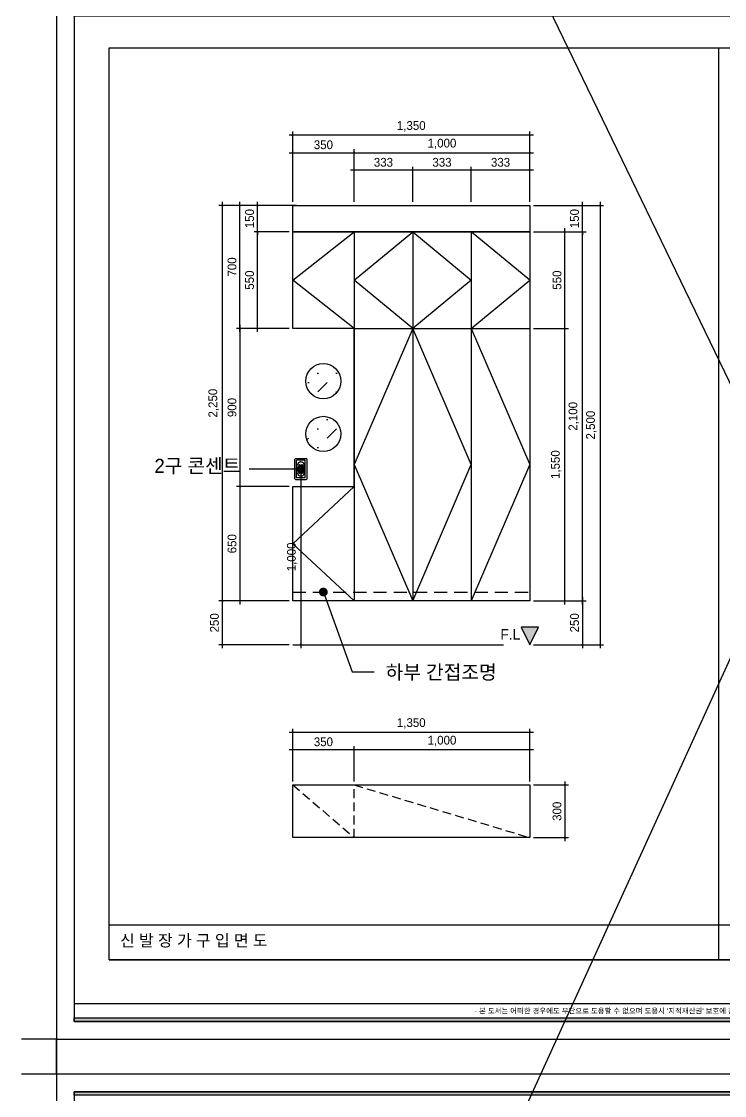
# Model space of a CAD drawing. Header units: inches. Extents: x 7740 to 83056, y -9304 to 75068.
# Drawn here: x 74256 to 78258, y 39694 to 45806 of the extents above; entities that cross this region are included whole.
import ezdxf
from ezdxf.enums import TextEntityAlignment as Align

# ---------------------------------------------------------------- set-up
doc = ezdxf.new("R2010")
doc.units = ezdxf.units.IN
doc.header["$LTSCALE"] = 50
doc.header["$MEASUREMENT"] = 0
for name, pattern in [('ACAD_ISO04W100', [30, 24, -3, 0, -3]), ('DASHEDX2', [1.5, 1, -0.5]), ('HID', [2.3, 1.5, -0.8])]:
    doc.linetypes.add(name, pattern=pattern)
for name, color, linetype in [('0-ELC TEXT', 7, 'Continuous'), ('0-SHEET', 7, 'Continuous'), ('01-CEN', 1, 'ACAD_ISO04W100'), ('06-FUR', 6, 'Continuous'), ('07-DIM', 5, 'Continuous'), ('F-SYM', 7, 'Continuous'), ('FORM(YOURNAME)-11', 1, 'Continuous'), ('FU', 4, 'Continuous')]:
    doc.layers.add(name, color=color, linetype=linetype)
doc.styles.add('HY울릉도L', font='Dotum.ttf')
doc.styles.add('YOURNAME', font='HY울릉도M.TTF')
doc.styles.add('코레일둥고', font='Korail_Round_Gothic_Medium.ttf')
doc.dimstyles.new('20', dxfattribs={"dimscale": 20, "dimtxt": 2.5, "dimasz": 1, "dimexe": 1, "dimexo": 1, "dimgap": 1, "dimtad": 1, "dimdec": 0, "dimrnd": 0.05, "dimdsep": 46, "dimlunit": 6, "dimtxsty": 'HY울릉도L', "dimblk": 'ARCHTICK', "dimcen": 2.5, "dimdle": 1, "dimclrd": 133, "dimclre": 133, "dimclrt": 30, "dimadec": 0, "dimazin": 0, "dimtfac": 1, "dimtdec": 0, "dimtix": 1, "dimtmove": 2, "dimatfit": 3, "dimldrblk": 'ARCHTICK', "dimfxl": 0, "dimlwd": -1, "dimlwe": -1, "dimarcsym": 0})

# ---------------------------------------------------------------- blocks, each defined once
blk = doc.blocks.new('FORM-PLAN')
at = {"layer": 'FORM(YOURNAME)-11'}
h = blk.add_hatch(color=256, dxfattribs=at)
h.dxf.hatch_style = 1
h.paths.add_polyline_path([(-71444, 55115), (10556, 55115), (10556, 54915), (-71444, 54915)])
h.paths.add_polyline_path([(-71444, -2085), (10556, -2085), (10556, -2285), (-71444, -2285)])
at = {"layer": 'Defpoints', "color": 158}
blk.add_line((1346, -1285), (-71444, -1285), dxfattribs=at)
at = {"layer": 'Defpoints', "color": 1}
for points in [[(-72444, 58115), (-72444, 56115), (-74444, 56115)], [(-72444, -5285), (-72444, -3285), (-74444, -3285)]]:
    blk.add_lwpolyline(points, dxfattribs=at)
at = {"layer": 'Defpoints', "color": 158}
for points in [[(-71444, -2285), (10556, -2285), (10556, 55115), (-71444, 55115)], [(-69444, 53115), (-64, 53115), (-64, 1215), (-69444, 1215)]]:
    blk.add_lwpolyline(points, close=True, dxfattribs=at)
at = {"layer": 'FORM(YOURNAME)-11', "color": 250}
blk.add_lwpolyline([(-72444, -3285), (11556, -3285), (11556, 56115), (-72444, 56115)], close=True, dxfattribs=at)
at = {"layer": 'FORM(YOURNAME)-11'}
for points in [[(-71444, 55115), (10556, 55115), (10556, 54915), (-71444, 54915)], [(-71444, -2085), (10556, -2085), (10556, -2285), (-71444, -2285)]]:
    blk.add_lwpolyline(points, close=True, dxfattribs=at)
at = {"layer": 'FORM(YOURNAME)-11', "color": 1, "style": 'YOURNAME'}
blk.add_text("- 본 도서는 어떠한 경우에도 무단으로 도용할 수 없으며 도용시 '지적재산권' 보호에 관한 법률에 의거, 법적 분쟁이 발생합니다.  또한 본 도서에 관한 모든 저작권은 당사에 있습니다. -", height=300, dxfattribs=at).set_placement((-32990, -1685), align=Align.MIDDLE_CENTER)
at = {"layer": 'FORM(YOURNAME)-11', "color": 3, "style": 'YOURNAME'}
for tag, height, p in [('1', 450, (9905, 18188)), ('2', 450, (9905, 17544)), ('3', 450, (9905, 16257)), ('4', 450, (9905, 14326)), ('5', 515, (9905, 12009)), ('6', 515, (9905, 9757)), ('7', 515, (9905, 7504)), ('8', 515, (9905, 5252)), ('9', 515, (9905, 2999)), ('10', 515, (5655, 811)), ('11', 515, (9905, 747)), ('12', 515, (5655, -1441)), ('13', 515, (9905, -1441))]:
    blk.add_attdef(tag, text='', height=height, dxfattribs=at).set_placement(p, align=Align.MIDDLE_RIGHT)
blk = doc.blocks.new('*U816')
at = {"layer": 'F-SYM', "xscale": 0.1, "yscale": 0.1, "zscale": 0.1}
blk.add_blockref('FORM-PLAN', (81700.2, 40344.2), dxfattribs=at)
blk = doc.blocks.new('A$C0A3709C6')
at = {"layer": 'FU'}
for p, q in [((0, 5), (0, 115)), ((5, 120), (65, 120)), ((10, 10), (10, 110)), ((60, 110), (10, 110)), ((34.1, 100), (34.1, 102)), ((36.1, 100), (34.1, 100)), ((34.1, 70), (34.1, 68)), ((36.1, 70), (34.1, 70)), ((36.1, 100), (36.1, 102)), ((36.1, 70), (36.1, 68)), ((60, 10), (60, 110)), ((60, 10), (60, 110)), ((70, 5), (70, 115)), ((60, 10), (10, 10)), ((34.1, 50), (34.1, 52)), ((36.1, 50), (34.1, 50)), ((34.1, 20), (34.1, 18)), ((36.1, 20), (34.1, 20)), ((36.1, 50), (36.1, 52)), ((36.1, 20), (36.1, 18)), ((5, 0), (65, 0))]:
    blk.add_line(p, q, dxfattribs=at)
for centre, radius in [((35, 85), 17), ((28.5, 85), 1.03), ((41.5, 85), 1.03), ((35, 35), 17), ((28.5, 35), 1.03), ((41.5, 35), 1.03)]:
    blk.add_circle(centre, radius, dxfattribs=at)
for centre, start, end in [((5, 115), 90, 180), ((65, 115), 0, 90), ((5, 5), 180, 270), ((65, 5), 270, 0)]:
    blk.add_arc(centre, 5, start, end, dxfattribs=at)
blk = doc.blocks.new('_ARCHTICK')
at = {"color": 0, "linetype": 'ByBlock', "const_width": 0.075}
blk.add_lwpolyline([(-0.25, -0.25), (0.25, 0.25)], dxfattribs=at)
blk = doc.blocks.new('*D654')
at = {"layer": '07-DIM', "color": 133}
for p, q in [((77169.6, 44759.1), (77569.6, 44759.1)), ((77549.6, 44779.1), (77549.6, 42239.1)), ((77169.6, 42259.1), (77569.6, 42259.1))]:
    blk.add_line(p, q, dxfattribs=at)
at = {"layer": 'Defpoints', "color": 0}
for p in [(77149.6, 44759.1), (77149.6, 42259.1), (77549.6, 42259.1)]:
    blk.add_point(p, dxfattribs=at)
at = {"layer": '07-DIM', "color": 133, "xscale": 20, "yscale": 20, "zscale": 20}
for p, rotation in [((77549.6, 44759.1), 90), ((77549.6, 42259.1), 270)]:
    blk.add_blockref('_ARCHTICK', p, dxfattribs=dict(at, rotation=rotation))
at = {"layer": '07-DIM', "color": 30, "insert": (77499.7, 43509.1), "char_height": 50, "attachment_point": 5, "rotation": 90, "style": 'HY울릉도L'}
blk.add_mtext('2,500', dxfattribs=at)
blk = doc.blocks.new('*D655')
at = {"layer": '07-DIM', "color": 133}
for p, q in [((77169.6, 42509.1), (77469.6, 42509.1)), ((77449.6, 42529.1), (77449.6, 42239.1)), ((77169.6, 42259.1), (77469.6, 42259.1))]:
    blk.add_line(p, q, dxfattribs=at)
at = {"layer": 'Defpoints', "color": 0}
for p in [(77149.6, 42509.1), (77149.6, 42259.1), (77449.6, 42259.1)]:
    blk.add_point(p, dxfattribs=at)
at = {"layer": '07-DIM', "color": 133, "xscale": 20, "yscale": 20, "zscale": 20}
for p, rotation in [((77449.6, 42509.1), 90), ((77449.6, 42259.1), 270)]:
    blk.add_blockref('_ARCHTICK', p, dxfattribs=dict(at, rotation=rotation))
at = {"layer": '07-DIM', "color": 30, "insert": (77404.5, 42384.1), "char_height": 50, "attachment_point": 5, "rotation": 90, "style": 'HY울릉도L'}
blk.add_mtext('250', dxfattribs=at)
blk = doc.blocks.new('*D656')
at = {"layer": '07-DIM', "color": 133}
for p, q in [((77449.6, 42489.1), (77449.6, 44629.1)), ((77169.6, 44609.1), (77469.6, 44609.1)), ((77169.6, 42509.1), (77469.6, 42509.1))]:
    blk.add_line(p, q, dxfattribs=at)
at = {"layer": 'Defpoints', "color": 0}
for p in [(77149.6, 44609.1), (77449.6, 44609.1), (77149.6, 42509.1)]:
    blk.add_point(p, dxfattribs=at)
at = {"layer": '07-DIM', "color": 133, "xscale": 20, "yscale": 20, "zscale": 20}
for p, rotation in [((77449.6, 44609.1), 90), ((77449.6, 42509.1), 270)]:
    blk.add_blockref('_ARCHTICK', p, dxfattribs=dict(at, rotation=rotation))
at = {"layer": '07-DIM', "color": 30, "insert": (77399.7, 43559.1), "char_height": 50, "attachment_point": 5, "rotation": 90, "style": 'HY울릉도L'}
blk.add_mtext('2,100', dxfattribs=at)
blk = doc.blocks.new('*D657')
at = {"layer": '07-DIM', "color": 133}
for p, q in [((77349.6, 42489.1), (77349.6, 44079.1)), ((77169.6, 44059.1), (77369.6, 44059.1)), ((77169.6, 42509.1), (77369.6, 42509.1))]:
    blk.add_line(p, q, dxfattribs=at)
at = {"layer": 'Defpoints', "color": 0}
for p in [(77149.6, 44059.1), (77349.6, 44059.1), (77149.6, 42509.1)]:
    blk.add_point(p, dxfattribs=at)
at = {"layer": '07-DIM', "color": 133, "xscale": 20, "yscale": 20, "zscale": 20}
for p, rotation in [((77349.6, 44059.1), 90), ((77349.6, 42509.1), 270)]:
    blk.add_blockref('_ARCHTICK', p, dxfattribs=dict(at, rotation=rotation))
at = {"layer": '07-DIM', "color": 30, "insert": (77299.7, 43284.1), "char_height": 50, "attachment_point": 5, "rotation": 90, "style": 'HY울릉도L'}
blk.add_mtext('1,550', dxfattribs=at)
blk = doc.blocks.new('*D658')
at = {"layer": '07-DIM', "color": 133}
for p, q in [((77349.6, 44039.1), (77349.6, 44629.1)), ((77169.6, 44609.1), (77369.6, 44609.1)), ((77169.6, 44059.1), (77369.6, 44059.1))]:
    blk.add_line(p, q, dxfattribs=at)
at = {"layer": 'Defpoints', "color": 0}
for p in [(77149.6, 44609.1), (77349.6, 44609.1), (77149.6, 44059.1)]:
    blk.add_point(p, dxfattribs=at)
at = {"layer": '07-DIM', "color": 133, "xscale": 20, "yscale": 20, "zscale": 20}
for p, rotation in [((77349.6, 44609.1), 90), ((77349.6, 44059.1), 270)]:
    blk.add_blockref('_ARCHTICK', p, dxfattribs=dict(at, rotation=rotation))
at = {"layer": '07-DIM', "color": 30, "insert": (77304.5, 44334.1), "char_height": 50, "attachment_point": 5, "rotation": 90, "style": 'HY울릉도L'}
blk.add_mtext('550', dxfattribs=at)
blk = doc.blocks.new('*D659')
at = {"layer": '07-DIM', "color": 133}
for p, q in [((77169.6, 44759.1), (77469.6, 44759.1)), ((77449.6, 44759.1), (77449.6, 44779.1)), ((77449.6, 44609.1), (77449.6, 44759.1)), ((77169.6, 44609.1), (77469.6, 44609.1)), ((77449.6, 44609.1), (77449.6, 44589.1))]:
    blk.add_line(p, q, dxfattribs=at)
at = {"layer": 'Defpoints', "color": 0}
for p in [(77149.6, 44759.1), (77449.6, 44759.1), (77149.6, 44609.1)]:
    blk.add_point(p, dxfattribs=at)
at = {"layer": '07-DIM', "color": 133, "xscale": 20, "yscale": 20, "zscale": 20}
for p, rotation in [((77449.6, 44759.1), 270), ((77449.6, 44609.1), 90)]:
    blk.add_blockref('_ARCHTICK', p, dxfattribs=dict(at, rotation=rotation))
at = {"layer": '07-DIM', "color": 30, "insert": (77404.5, 44684.1), "char_height": 50, "attachment_point": 5, "rotation": 90, "style": 'HY울릉도L'}
blk.add_mtext('150', dxfattribs=at)
blk = doc.blocks.new('*D660')
at = {"layer": '07-DIM', "color": 133}
for p, q in [((75799.6, 44779.1), (75799.6, 45179.1)), ((77149.6, 44779.1), (77149.6, 45179.1)), ((77169.6, 45159.1), (75779.6, 45159.1))]:
    blk.add_line(p, q, dxfattribs=at)
at = {"layer": 'Defpoints', "color": 0}
for p in [(75799.6, 45159.1), (75799.6, 44759.1), (77149.6, 44759.1)]:
    blk.add_point(p, dxfattribs=at)
at = {"layer": '07-DIM', "color": 133, "xscale": 20, "yscale": 20, "zscale": 20, "rotation": 180}
blk.add_blockref('_ARCHTICK', (75799.6, 45159.1), dxfattribs=at)
at = {"layer": '07-DIM', "color": 133, "xscale": 20, "yscale": 20, "zscale": 20}
blk.add_blockref('_ARCHTICK', (77149.6, 45159.1), dxfattribs=at)
at = {"layer": '07-DIM', "color": 30, "insert": (76474.6, 45209), "char_height": 50, "attachment_point": 5, "style": 'HY울릉도L'}
blk.add_mtext('1,350', dxfattribs=at)
blk = doc.blocks.new('*D661')
at = {"layer": '07-DIM', "color": 133}
for p, q in [((75779.6, 45059.1), (76169.6, 45059.1)), ((75799.6, 44779.1), (75799.6, 45079.1)), ((76149.6, 44779.1), (76149.6, 45079.1))]:
    blk.add_line(p, q, dxfattribs=at)
at = {"layer": 'Defpoints', "color": 0}
for p in [(76149.6, 45059.1), (75799.6, 44759.1), (76149.6, 44759.1)]:
    blk.add_point(p, dxfattribs=at)
at = {"layer": '07-DIM', "color": 133, "xscale": 20, "yscale": 20, "zscale": 20, "rotation": 180}
blk.add_blockref('_ARCHTICK', (75799.6, 45059.1), dxfattribs=at)
at = {"layer": '07-DIM', "color": 133, "xscale": 20, "yscale": 20, "zscale": 20}
blk.add_blockref('_ARCHTICK', (76149.6, 45059.1), dxfattribs=at)
at = {"layer": '07-DIM', "color": 30, "insert": (75974.6, 45104.1), "char_height": 50, "attachment_point": 5, "style": 'HY울릉도L'}
blk.add_mtext('350', dxfattribs=at)
blk = doc.blocks.new('*D662')
at = {"layer": '07-DIM', "color": 133}
for p, q in [((76129.6, 45059.1), (77169.6, 45059.1)), ((76149.6, 44779.1), (76149.6, 45079.1)), ((77149.6, 44779.1), (77149.6, 45079.1))]:
    blk.add_line(p, q, dxfattribs=at)
at = {"layer": 'Defpoints', "color": 0}
for p in [(77149.6, 45059.1), (76149.6, 44759.1), (77149.6, 44759.1)]:
    blk.add_point(p, dxfattribs=at)
at = {"layer": '07-DIM', "color": 133, "xscale": 20, "yscale": 20, "zscale": 20, "rotation": 180}
blk.add_blockref('_ARCHTICK', (76149.6, 45059.1), dxfattribs=at)
at = {"layer": '07-DIM', "color": 133, "xscale": 20, "yscale": 20, "zscale": 20}
blk.add_blockref('_ARCHTICK', (77149.6, 45059.1), dxfattribs=at)
at = {"layer": '07-DIM', "color": 30, "insert": (76649.6, 45109), "char_height": 50, "attachment_point": 5, "style": 'HY울릉도L'}
blk.add_mtext('1,000', dxfattribs=at)
blk = doc.blocks.new('*D663')
at = {"layer": '07-DIM', "color": 133}
for p, q in [((77169.6, 44959.1), (76796.2, 44959.1)), ((76816.2, 44779.1), (76816.2, 44979.1)), ((77149.6, 44779.1), (77149.6, 44979.1))]:
    blk.add_line(p, q, dxfattribs=at)
at = {"layer": 'Defpoints', "color": 0}
for p in [(76816.2, 44959.1), (76816.2, 44759.1), (77149.6, 44759.1)]:
    blk.add_point(p, dxfattribs=at)
at = {"layer": '07-DIM', "color": 133, "xscale": 20, "yscale": 20, "zscale": 20, "rotation": 180}
blk.add_blockref('_ARCHTICK', (76816.2, 44959.1), dxfattribs=at)
at = {"layer": '07-DIM', "color": 133, "xscale": 20, "yscale": 20, "zscale": 20}
blk.add_blockref('_ARCHTICK', (77149.6, 44959.1), dxfattribs=at)
at = {"layer": '07-DIM', "color": 30, "insert": (76982.9, 45004.1), "char_height": 50, "attachment_point": 5, "style": 'HY울릉도L'}
blk.add_mtext('333', dxfattribs=at)
blk = doc.blocks.new('*D664')
at = {"layer": '07-DIM', "color": 133}
for p, q in [((76836.2, 44959.1), (76462.9, 44959.1)), ((76482.9, 44779.1), (76482.9, 44979.1)), ((76816.2, 44779.1), (76816.2, 44979.1))]:
    blk.add_line(p, q, dxfattribs=at)
at = {"layer": 'Defpoints', "color": 0}
for p in [(76482.9, 44959.1), (76482.9, 44759.1), (76816.2, 44759.1)]:
    blk.add_point(p, dxfattribs=at)
at = {"layer": '07-DIM', "color": 133, "xscale": 20, "yscale": 20, "zscale": 20, "rotation": 180}
blk.add_blockref('_ARCHTICK', (76482.9, 44959.1), dxfattribs=at)
at = {"layer": '07-DIM', "color": 133, "xscale": 20, "yscale": 20, "zscale": 20}
blk.add_blockref('_ARCHTICK', (76816.2, 44959.1), dxfattribs=at)
at = {"layer": '07-DIM', "color": 30, "insert": (76649.6, 45004.1), "char_height": 50, "attachment_point": 5, "style": 'HY울릉도L'}
blk.add_mtext('333', dxfattribs=at)
blk = doc.blocks.new('*D665')
at = {"layer": '07-DIM', "color": 133}
for p, q in [((76502.9, 44959.1), (76129.6, 44959.1)), ((76149.6, 44779.1), (76149.6, 44979.1)), ((76482.9, 44779.1), (76482.9, 44979.1))]:
    blk.add_line(p, q, dxfattribs=at)
at = {"layer": 'Defpoints', "color": 0}
for p in [(76149.6, 44959.1), (76149.6, 44759.1), (76482.9, 44759.1)]:
    blk.add_point(p, dxfattribs=at)
at = {"layer": '07-DIM', "color": 133, "xscale": 20, "yscale": 20, "zscale": 20, "rotation": 180}
blk.add_blockref('_ARCHTICK', (76149.6, 44959.1), dxfattribs=at)
at = {"layer": '07-DIM', "color": 133, "xscale": 20, "yscale": 20, "zscale": 20}
blk.add_blockref('_ARCHTICK', (76482.9, 44959.1), dxfattribs=at)
at = {"layer": '07-DIM', "color": 30, "insert": (76316.2, 45004.1), "char_height": 50, "attachment_point": 5, "style": 'HY울릉도L'}
blk.add_mtext('333', dxfattribs=at)
blk = doc.blocks.new('*D666')
at = {"layer": '07-DIM', "color": 133}
for p, q in [((75779.6, 42509.1), (75379.6, 42509.1)), ((75399.6, 42239.1), (75399.6, 42529.1)), ((75779.6, 42259.1), (75379.6, 42259.1))]:
    blk.add_line(p, q, dxfattribs=at)
at = {"layer": 'Defpoints', "color": 0}
for p in [(75399.6, 42509.1), (75799.6, 42509.1), (75799.6, 42259.1)]:
    blk.add_point(p, dxfattribs=at)
at = {"layer": '07-DIM', "color": 133, "xscale": 20, "yscale": 20, "zscale": 20}
for p, rotation in [((75399.6, 42509.1), 90), ((75399.6, 42259.1), 270)]:
    blk.add_blockref('_ARCHTICK', p, dxfattribs=dict(at, rotation=rotation))
at = {"layer": '07-DIM', "color": 30, "insert": (75354.5, 42384.1), "char_height": 50, "attachment_point": 5, "rotation": 90, "style": 'HY울릉도L'}
blk.add_mtext('250', dxfattribs=at)
blk = doc.blocks.new('*D667')
at = {"layer": '07-DIM', "color": 133}
for p, q in [((75779.6, 44759.1), (75379.6, 44759.1)), ((75399.6, 42489.1), (75399.6, 44779.1)), ((75779.6, 42509.1), (75379.6, 42509.1))]:
    blk.add_line(p, q, dxfattribs=at)
at = {"layer": 'Defpoints', "color": 0}
for p in [(75399.6, 44759.1), (75799.6, 44759.1), (75799.6, 42509.1)]:
    blk.add_point(p, dxfattribs=at)
at = {"layer": '07-DIM', "color": 133, "xscale": 20, "yscale": 20, "zscale": 20}
for p, rotation in [((75399.6, 44759.1), 90), ((75399.6, 42509.1), 270)]:
    blk.add_blockref('_ARCHTICK', p, dxfattribs=dict(at, rotation=rotation))
at = {"layer": '07-DIM', "color": 30, "insert": (75349.7, 43634.1), "char_height": 50, "attachment_point": 5, "rotation": 90, "style": 'HY울릉도L'}
blk.add_mtext('2,250', dxfattribs=at)
blk = doc.blocks.new('*D668')
at = {"layer": '07-DIM', "color": 133}
for p, q in [((75821, 44759.1), (75479.6, 44759.1)), ((75499.6, 44039.1), (75499.6, 44779.1)), ((75779.6, 44059.1), (75479.6, 44059.1))]:
    blk.add_line(p, q, dxfattribs=at)
at = {"layer": 'Defpoints', "color": 0}
for p in [(75499.6, 44759.1), (75841, 44759.1), (75799.6, 44059.1)]:
    blk.add_point(p, dxfattribs=at)
at = {"layer": '07-DIM', "color": 133, "xscale": 20, "yscale": 20, "zscale": 20}
for p, rotation in [((75499.6, 44759.1), 90), ((75499.6, 44059.1), 270)]:
    blk.add_blockref('_ARCHTICK', p, dxfattribs=dict(at, rotation=rotation))
at = {"layer": '07-DIM', "color": 30, "insert": (75454.5, 44409.1), "char_height": 50, "attachment_point": 5, "rotation": 90, "style": 'HY울릉도L'}
blk.add_mtext('700', dxfattribs=at)
blk = doc.blocks.new('*D669')
at = {"layer": '07-DIM', "color": 133}
for p, q in [((75599.6, 44039.1), (75599.6, 44629.1)), ((75779.6, 44609.1), (75579.6, 44609.1)), ((75779.6, 44059.1), (75579.6, 44059.1))]:
    blk.add_line(p, q, dxfattribs=at)
at = {"layer": 'Defpoints', "color": 0}
for p in [(75599.6, 44609.1), (75799.6, 44609.1), (75799.6, 44059.1)]:
    blk.add_point(p, dxfattribs=at)
at = {"layer": '07-DIM', "color": 133, "xscale": 20, "yscale": 20, "zscale": 20}
for p, rotation in [((75599.6, 44609.1), 90), ((75599.6, 44059.1), 270)]:
    blk.add_blockref('_ARCHTICK', p, dxfattribs=dict(at, rotation=rotation))
at = {"layer": '07-DIM', "color": 30, "insert": (75554.5, 44334.1), "char_height": 50, "attachment_point": 5, "rotation": 90, "style": 'HY울릉도L'}
blk.add_mtext('550', dxfattribs=at)
blk = doc.blocks.new('*D670')
at = {"layer": '07-DIM', "color": 133}
for p, q in [((75779.6, 44759.1), (75579.6, 44759.1)), ((75599.6, 44759.1), (75599.6, 44779.1)), ((75599.6, 44609.1), (75599.6, 44759.1)), ((75779.6, 44609.1), (75579.6, 44609.1)), ((75599.6, 44609.1), (75599.6, 44589.1))]:
    blk.add_line(p, q, dxfattribs=at)
at = {"layer": 'Defpoints', "color": 0}
for p in [(75599.6, 44759.1), (75799.6, 44759.1), (75799.6, 44609.1)]:
    blk.add_point(p, dxfattribs=at)
at = {"layer": '07-DIM', "color": 133, "xscale": 20, "yscale": 20, "zscale": 20}
for p, rotation in [((75599.6, 44759.1), 270), ((75599.6, 44609.1), 90)]:
    blk.add_blockref('_ARCHTICK', p, dxfattribs=dict(at, rotation=rotation))
at = {"layer": '07-DIM', "color": 30, "insert": (75554.5, 44684.1), "char_height": 50, "attachment_point": 5, "rotation": 90, "style": 'HY울릉도L'}
blk.add_mtext('150', dxfattribs=at)
blk = doc.blocks.new('*D671')
at = {"layer": '07-DIM', "color": 133}
for p, q in [((75499.6, 44079.1), (75499.6, 43139.1)), ((75779.6, 44059.1), (75479.6, 44059.1)), ((75779.6, 43159.1), (75479.6, 43159.1))]:
    blk.add_line(p, q, dxfattribs=at)
at = {"layer": 'Defpoints', "color": 0}
for p in [(75799.6, 44059.1), (75499.6, 43159.1), (75799.6, 43159.1)]:
    blk.add_point(p, dxfattribs=at)
at = {"layer": '07-DIM', "color": 133, "xscale": 20, "yscale": 20, "zscale": 20}
for p, rotation in [((75499.6, 44059.1), 90), ((75499.6, 43159.1), 270)]:
    blk.add_blockref('_ARCHTICK', p, dxfattribs=dict(at, rotation=rotation))
at = {"layer": '07-DIM', "color": 30, "insert": (75454.5, 43609.1), "char_height": 50, "attachment_point": 5, "rotation": 90, "style": 'HY울릉도L'}
blk.add_mtext('900', dxfattribs=at)
blk = doc.blocks.new('*D672')
at = {"layer": '07-DIM', "color": 133}
for p, q in [((75779.6, 43159.1), (75479.6, 43159.1)), ((75499.6, 43179.1), (75499.6, 42489.1)), ((75779.6, 42509.1), (75479.6, 42509.1))]:
    blk.add_line(p, q, dxfattribs=at)
at = {"layer": 'Defpoints', "color": 0}
for p in [(75799.6, 43159.1), (75499.6, 42509.1), (75799.6, 42509.1)]:
    blk.add_point(p, dxfattribs=at)
at = {"layer": '07-DIM', "color": 133, "xscale": 20, "yscale": 20, "zscale": 20}
for p, rotation in [((75499.6, 43159.1), 90), ((75499.6, 42509.1), 270)]:
    blk.add_blockref('_ARCHTICK', p, dxfattribs=dict(at, rotation=rotation))
at = {"layer": '07-DIM', "color": 30, "insert": (75454.5, 42834.1), "char_height": 50, "attachment_point": 5, "rotation": 90, "style": 'HY울릉도L'}
blk.add_mtext('650', dxfattribs=at)
blk = doc.blocks.new('*D673')
at = {"layer": '07-DIM', "color": 133}
for p, q in [((77169.6, 41461.8), (77369.6, 41461.8)), ((77349.6, 41481.8), (77349.6, 41141.8)), ((77169.6, 41161.8), (77369.6, 41161.8))]:
    blk.add_line(p, q, dxfattribs=at)
at = {"layer": 'Defpoints', "color": 0}
for p in [(77149.6, 41461.8), (77149.6, 41161.8), (77349.6, 41161.8)]:
    blk.add_point(p, dxfattribs=at)
at = {"layer": '07-DIM', "color": 133, "xscale": 20, "yscale": 20, "zscale": 20}
for p, rotation in [((77349.6, 41461.8), 90), ((77349.6, 41161.8), 270)]:
    blk.add_blockref('_ARCHTICK', p, dxfattribs=dict(at, rotation=rotation))
at = {"layer": '07-DIM', "color": 30, "insert": (77304.5, 41311.8), "char_height": 50, "attachment_point": 5, "rotation": 90, "style": 'HY울릉도L'}
blk.add_mtext('300', dxfattribs=at)
blk = doc.blocks.new('*D674')
at = {"layer": '07-DIM', "color": 133}
for p, q in [((75779.6, 41761.8), (77169.6, 41761.8)), ((75799.6, 41481.8), (75799.6, 41781.8)), ((77149.6, 41481.8), (77149.6, 41781.8))]:
    blk.add_line(p, q, dxfattribs=at)
at = {"layer": 'Defpoints', "color": 0}
for p in [(77149.6, 41761.8), (75799.6, 41461.8), (77149.6, 41461.8)]:
    blk.add_point(p, dxfattribs=at)
at = {"layer": '07-DIM', "color": 133, "xscale": 20, "yscale": 20, "zscale": 20, "rotation": 180}
blk.add_blockref('_ARCHTICK', (75799.6, 41761.8), dxfattribs=at)
at = {"layer": '07-DIM', "color": 133, "xscale": 20, "yscale": 20, "zscale": 20}
blk.add_blockref('_ARCHTICK', (77149.6, 41761.8), dxfattribs=at)
at = {"layer": '07-DIM', "color": 30, "insert": (76474.6, 41811.6), "char_height": 50, "attachment_point": 5, "style": 'HY울릉도L'}
blk.add_mtext('1,350', dxfattribs=at)
blk = doc.blocks.new('*D675')
at = {"layer": '07-DIM', "color": 133}
for p, q in [((76149.6, 41481.8), (76149.6, 41681.8)), ((77149.6, 41481.8), (77149.6, 41681.8)), ((77169.6, 41661.8), (76129.6, 41661.8))]:
    blk.add_line(p, q, dxfattribs=at)
at = {"layer": 'Defpoints', "color": 0}
for p in [(76149.6, 41661.8), (76149.6, 41461.8), (77149.6, 41461.8)]:
    blk.add_point(p, dxfattribs=at)
at = {"layer": '07-DIM', "color": 133, "xscale": 20, "yscale": 20, "zscale": 20, "rotation": 180}
blk.add_blockref('_ARCHTICK', (76149.6, 41661.8), dxfattribs=at)
at = {"layer": '07-DIM', "color": 133, "xscale": 20, "yscale": 20, "zscale": 20}
blk.add_blockref('_ARCHTICK', (77149.6, 41661.8), dxfattribs=at)
at = {"layer": '07-DIM', "color": 30, "insert": (76649.6, 41711.6), "char_height": 50, "attachment_point": 5, "style": 'HY울릉도L'}
blk.add_mtext('1,000', dxfattribs=at)
blk = doc.blocks.new('*D676')
at = {"layer": '07-DIM', "color": 133}
for p, q in [((75799.6, 41481.8), (75799.6, 41681.8)), ((76149.6, 41481.8), (76149.6, 41681.8)), ((76169.6, 41661.8), (75779.6, 41661.8))]:
    blk.add_line(p, q, dxfattribs=at)
at = {"layer": 'Defpoints', "color": 0}
for p in [(75799.6, 41661.8), (75799.6, 41461.8), (76149.6, 41461.8)]:
    blk.add_point(p, dxfattribs=at)
at = {"layer": '07-DIM', "color": 133, "xscale": 20, "yscale": 20, "zscale": 20, "rotation": 180}
blk.add_blockref('_ARCHTICK', (75799.6, 41661.8), dxfattribs=at)
at = {"layer": '07-DIM', "color": 133, "xscale": 20, "yscale": 20, "zscale": 20}
blk.add_blockref('_ARCHTICK', (76149.6, 41661.8), dxfattribs=at)
at = {"layer": '07-DIM', "color": 30, "insert": (75974.6, 41706.8), "char_height": 50, "attachment_point": 5, "style": 'HY울릉도L'}
blk.add_mtext('350', dxfattribs=at)
blk = doc.blocks.new('*U817')
at = {"layer": 'F-SYM', "xscale": 0.1, "yscale": 0.1, "zscale": 0.1}
blk.add_blockref('FORM-PLAN', (81700.2, 34204.2), dxfattribs=at)
blk = doc.blocks.new('*D789')
at = {"layer": '06-FUR', "color": 133}
blk.add_line((75846.8, 43279.1), (75846.8, 42239.1), dxfattribs=at)
at = {"layer": 'Defpoints', "color": 0}
for p in [(75846.8, 43259.1), (75846.8, 42259.1), (75846.8, 42259.1)]:
    blk.add_point(p, dxfattribs=at)
at = {"layer": '06-FUR', "color": 133, "xscale": 20, "yscale": 20, "zscale": 20}
for p, rotation in [((75846.8, 43259.1), 90), ((75846.8, 42259.1), 270)]:
    blk.add_blockref('_ARCHTICK', p, dxfattribs=dict(at, rotation=rotation))
at = {"layer": '06-FUR', "color": 30, "insert": (75796.9, 42759.1), "char_height": 50, "attachment_point": 5, "rotation": 90, "style": 'HY울릉도L'}
blk.add_mtext('1,000', dxfattribs=at)

msp = doc.modelspace()

# ---------------------------------------------------------------- hatches: boundary and pattern name
at = {"layer": '01-CEN'}
h = msp.add_hatch(color=256, dxfattribs=at)
h.dxf.hatch_style = 1
h.paths.add_polyline_path([(77099.6, 42359.1), (77149.6, 42259.1), (77199.6, 42359.1)])
at = {"layer": '06-FUR'}
h = msp.add_hatch(dxfattribs=at)
h.set_pattern_fill('MUDST', color=8, scale=300, angle=45)
edge = h.paths.add_edge_path()
edge.add_arc((75974.6, 43759.1), 100, 0, 360)
edge = h.paths.add_edge_path()
edge.add_arc((75974.6, 43459.1), 100, 0, 360)

# ---------------------------------------------------------------- linework, layer by layer
at = {"layer": '0-ELC TEXT', "const_width": 25}
for points in [[(75834.3, 43259.1, 1), (75859.3, 43259.1, 1)], [(75961.9, 42559.1, 1), (75986.9, 42559.1, 1)]]:
    msp.add_lwpolyline(points, format="xyb", close=True, dxfattribs=at)
at = {"layer": '0-ELC TEXT'}
for points in [[(75846.8, 43259.1), (75552.7, 43259.1)], [(75974.4, 42559.1), (76137.4, 42105.7), (76263.2, 42105.7)]]:
    msp.add_lwpolyline(points, dxfattribs=at)
at = {"layer": '0-SHEET'}
for p, q in [((78224.8, 40465.7), (78224.8, 45655.7)), ((74755.8, 40665.7), (81693.8, 40665.7)), ((74755.8, 40465.7), (81693.8, 40465.7))]:
    msp.add_line(p, q, dxfattribs=at)
at = {"layer": '01-CEN'}
msp.add_line((75799.6, 42259.1), (77149.6, 42259.1), dxfattribs=at)
at = {"layer": '01-CEN', "linetype": 'HID'}
msp.add_lwpolyline([(75799.6, 42559.1), (77149.6, 42559.1)], dxfattribs=at)
at = {"layer": '01-CEN'}
msp.add_lwpolyline([(77099.6, 42359.1), (77149.6, 42259.1), (77199.6, 42359.1), (77099.6, 42359.1)], dxfattribs=at)
at = {"layer": '06-FUR'}
for p, q in [((82855.8, 52195.7), (74555.8, 33995.7)), ((74255.8, 52095.7), (83055.8, 33875.7)), ((76149.6, 44609.1), (76149.6, 42509.1)), ((76482.9, 44609.1), (76482.9, 42509.1)), ((76816.2, 44609.1), (76816.2, 42509.1)), ((76149.6, 44059.1), (77149.6, 44059.1))]:
    msp.add_line(p, q, dxfattribs=at)
for points in [[(75799.6, 44759.1), (77149.6, 44759.1), (77149.6, 44609.1), (75799.6, 44609.1)], [(75799.6, 41461.8), (77149.6, 41461.8), (77149.6, 41161.8), (75799.6, 41161.8)]]:
    msp.add_lwpolyline(points, close=True, dxfattribs=at)
msp.add_lwpolyline([(77149.6, 44609.1), (77149.6, 42509.1), (75799.6, 42509.1), (75799.6, 43159.1), (76149.6, 43159.1), (76149.6, 44059.1), (75799.6, 44059.1), (75799.6, 44609.1), (77149.6, 44609.1)], dxfattribs=at)
at = {"layer": '06-FUR', "color": 1}
for points in [[(76149.6, 44059.1), (75799.6, 44334.1), (76149.6, 44609.1)], [(76482.9, 44059.1), (76149.6, 44334.1), (76482.9, 44609.1), (76816.2, 44334.1), (76482.9, 44059.1)], [(76816.2, 44059.1), (77149.6, 44334.1), (76816.2, 44609.1)], [(76482.9, 42509.1), (76816.2, 43284.1), (76482.9, 44059.1), (76149.6, 43284.1), (76482.9, 42509.1)], [(76816.2, 44059.1), (77149.6, 43284.1), (76816.2, 42509.1)], [(76149.6, 43159.1), (75799.6, 42834.1), (76149.6, 42509.1)]]:
    msp.add_lwpolyline(points, dxfattribs=at)
at = {"layer": '06-FUR', "color": 8, "linetype": 'DASHEDX2'}
msp.add_lwpolyline([(75799.6, 41461.8), (76149.6, 41161.8), (76149.6, 41461.8), (77149.6, 41161.8)], dxfattribs=at)
at = {"layer": '06-FUR', "color": 8}
for centre in [(75974.6, 43759.1), (75974.6, 43459.1)]:
    msp.add_circle(centre, 100, dxfattribs=at)

# ---------------------------------------------------------------- block references
at = {"layer": '06-FUR'}
for name in ['*U816', '*U817']:
    msp.add_blockref(name, (0, 0), dxfattribs=at)
at = {"layer": 'FU'}
msp.add_blockref('A$C0A3709C6', (75811.5, 43199.1), dxfattribs=at)

# ---------------------------------------------------------------- texts
at = {"layer": '0-ELC TEXT', "style": '코레일둥고'}
for s, height, p in [('2구 콘센트', 80, (75013, 43237.3)), ('하부 간접조명', 80, (76329, 42062.9)), ('신 발 장 가 구 입 면 도', 66.667, (74817.3, 40543))]:
    msp.add_text(s, height=height, dxfattribs=at).set_placement(p)
at = {"layer": '01-CEN', "style": '코레일둥고'}
msp.add_text('F.L', height=60, dxfattribs=at).set_placement((76982, 42288.4))

# ---------------------------------------------------------------- dimensions: what is measured, and where the dimension line sits
at = {"layer": '06-FUR'}
dim = msp.add_linear_dim(base=(75846.8, 42259.1), p1=(75846.8, 43259.1), p2=(75846.8, 42259.1), angle=90, dimstyle='20', override={"dimfxl": 1.25}, dxfattribs=at)
dim.commit()
dim.dimension.update_dxf_attribs({"geometry": '*D789', "text_midpoint": (75796.9, 42759.1)})
at = {"layer": '07-DIM'}
for base, p1, p2, picture, middle in [((75799.6, 45159.1), (77149.6, 44759.1), (75799.6, 44759.1), '*D660', (76474.6, 45209)), ((76149.6, 45059.1), (75799.6, 44759.1), (76149.6, 44759.1), '*D661', (75974.6, 45104.1)), ((77149.6, 45059.1), (76149.6, 44759.1), (77149.6, 44759.1), '*D662', (76649.6, 45109)), ((76149.6, 44959.1), (76482.9, 44759.1), (76149.6, 44759.1), '*D665', (76316.2, 45004.1)), ((76482.9, 44959.1), (76816.2, 44759.1), (76482.9, 44759.1), '*D664', (76649.6, 45004.1)), ((76816.2, 44959.1), (77149.6, 44759.1), (76816.2, 44759.1), '*D663', (76982.9, 45004.1)), ((77149.6, 41761.8), (75799.6, 41461.8), (77149.6, 41461.8), '*D674', (76474.6, 41811.6)), ((76149.6, 41661.8), (77149.6, 41461.8), (76149.6, 41461.8), '*D675', (76649.6, 41711.6)), ((75799.6, 41661.8), (76149.6, 41461.8), (75799.6, 41461.8), '*D676', (75974.6, 41706.8))]:
    dim = msp.add_linear_dim(base=base, p1=p1, p2=p2, dimstyle='20', dxfattribs=at)
    dim.commit()
    dim.dimension.update_dxf_attribs({"geometry": picture, "text_midpoint": middle})
for base, p1, p2, picture, middle in [((75399.6, 44759.1), (75799.6, 42509.1), (75799.6, 44759.1), '*D667', (75349.7, 43634.1)), ((75499.6, 44759.1), (75799.6, 44059.1), (75841, 44759.1), '*D668', (75454.5, 44409.1)), ((75599.6, 44759.1), (75799.6, 44609.1), (75799.6, 44759.1), '*D670', (75554.5, 44684.1)), ((77549.6, 42259.1), (77149.6, 44759.1), (77149.6, 42259.1), '*D654', (77499.7, 43509.1)), ((77449.6, 44759.1), (77149.6, 44609.1), (77149.6, 44759.1), '*D659', (77404.5, 44684.1)), ((75599.6, 44609.1), (75799.6, 44059.1), (75799.6, 44609.1), '*D669', (75554.5, 44334.1)), ((77449.6, 44609.1), (77149.6, 42509.1), (77149.6, 44609.1), '*D656', (77399.7, 43559.1)), ((77349.6, 44609.1), (77149.6, 44059.1), (77149.6, 44609.1), '*D658', (77304.5, 44334.1)), ((75499.6, 43159.1), (75799.6, 44059.1), (75799.6, 43159.1), '*D671', (75454.5, 43609.1)), ((77349.6, 44059.1), (77149.6, 42509.1), (77149.6, 44059.1), '*D657', (77299.7, 43284.1)), ((75499.6, 42509.1), (75799.6, 43159.1), (75799.6, 42509.1), '*D672', (75454.5, 42834.1)), ((75399.6, 42509.1), (75799.6, 42259.1), (75799.6, 42509.1), '*D666', (75354.5, 42384.1)), ((77449.6, 42259.1), (77149.6, 42509.1), (77149.6, 42259.1), '*D655', (77404.5, 42384.1)), ((77349.6, 41161.8), (77149.6, 41461.8), (77149.6, 41161.8), '*D673', (77304.5, 41311.8))]:
    dim = msp.add_linear_dim(base=base, p1=p1, p2=p2, angle=90, dimstyle='20', dxfattribs=at)
    dim.commit()
    dim.dimension.update_dxf_attribs({"geometry": picture, "text_midpoint": middle})

doc.saveas('drawing.dxf')
